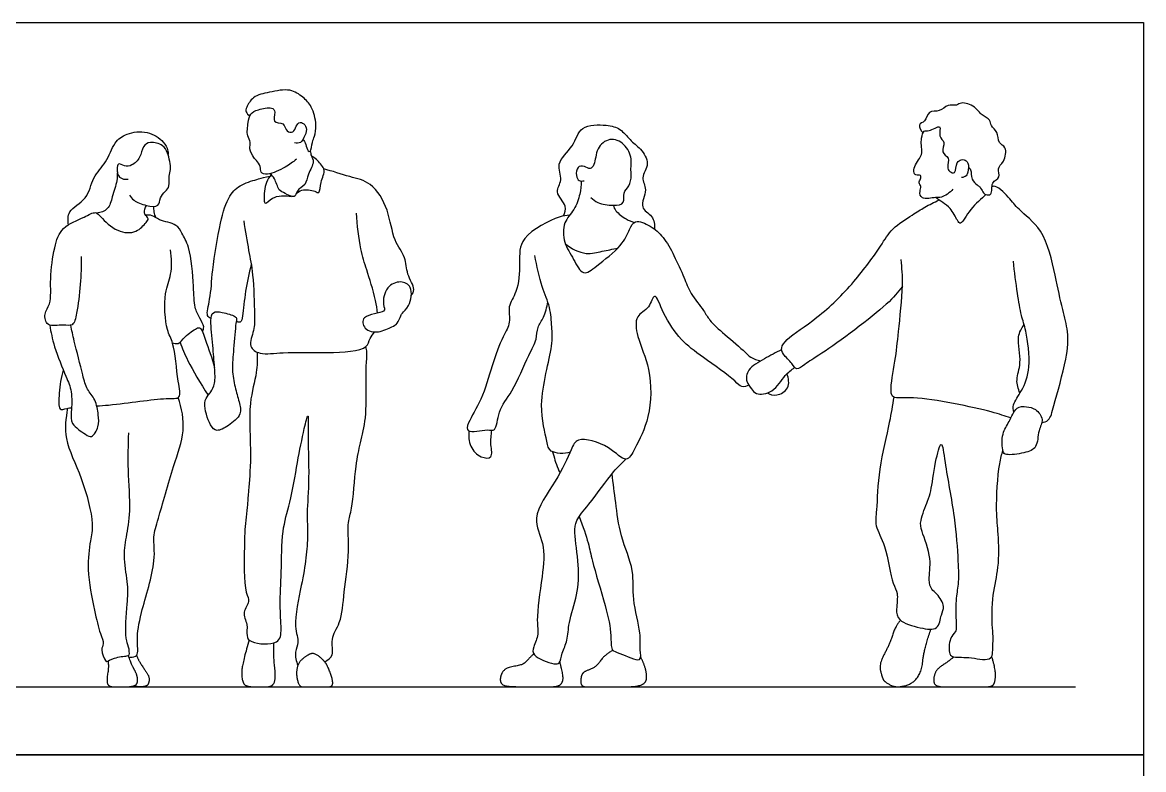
# Model space of a CAD drawing. Header units: millimetres. Extents: x 42.4 to 67, y 0.8 to 10.7.
# Drawn here: x 45.592 to 48.933, y 2.94 to 5.168 of the extents above; entities that cross this region are included whole.
import ezdxf

# ---------------------------------------------------------------- set-up
doc = ezdxf.new("R2010")
doc.units = ezdxf.units.MM
for name, color, linetype, true_color in [('AG-DIAGRAM', 7, 'Continuous', 0xfecc66), ('AG-PEOPLE', 7, 'Continuous', 0x66ccff), ('X-VPRT', 6, 'Continuous', 0xff00ff)]:
    doc.layers.add(name, color=color, linetype=linetype, true_color=true_color)

msp = doc.modelspace()

# ---------------------------------------------------------------- linework, layer by layer
at = {"layer": 'AG-DIAGRAM'}
msp.add_lwpolyline([(42.5907, 3.1868), (48.7302, 3.1868)], dxfattribs=at)
at = {"layer": 'AG-PEOPLE'}
for points, knots in [([(46.4286, 4.8201), (46.4315, 4.8149), (46.4374, 4.8055), (46.4411, 4.7846), (46.4522, 4.7807), (46.4552, 4.8129), (46.4633, 4.8282), (46.4698, 4.8639), (46.4565, 4.9179), (46.4285, 4.9454), (46.39, 4.9732), (46.3286, 4.9595), (46.279, 4.9501), (46.26, 4.9161), (46.2561, 4.9011), (46.2651, 4.8921), (46.2699, 4.8897)], [0, 0, 0, 0, 0.24188, 0.498911, 0.636462, 0.936084, 1.18832, 1.523913, 1.946444, 2.30366, 2.681313, 3.128872, 3.534565, 3.873694, 4.086882, 4.316399, 4.316399, 4.316399, 4.316399]), ([(46.4091, 4.76), (46.3985, 4.7512), (46.3772, 4.7365), (46.3255, 4.7108), (46.3002, 4.7192), (46.3032, 4.7392), (46.2898, 4.7567), (46.2815, 4.7641), (46.266, 4.7906), (46.2748, 4.8117), (46.259, 4.8296), (46.2648, 4.8692), (46.2694, 4.8967), (46.2944, 4.9087), (46.3352, 4.9177), (46.3484, 4.9013), (46.3344, 4.8659), (46.3737, 4.8719), (46.3767, 4.8406), (46.4007, 4.8388), (46.4067, 4.8587), (46.4188, 4.8737), (46.4362, 4.8632), (46.441, 4.8431), (46.4283, 4.8199), (46.4227, 4.8078), (46.4086, 4.8071), (46.4029, 4.8089)], [0, 0, 0, 0, 0.368195, 0.798079, 1.053838, 1.290486, 1.549477, 1.748921, 2.053161, 2.311188, 2.571271, 2.929359, 3.222765, 3.516242, 3.875781, 4.105139, 4.402616, 4.691334, 4.977263, 5.209884, 5.461142, 5.691542, 5.918653, 6.170171, 6.461141, 6.662736, 6.904797, 6.904797, 6.904797, 6.904797]), ([(48.4113, 4.7358), (48.4138, 4.7337), (48.4208, 4.7296), (48.4185, 4.6991), (48.4371, 4.6831), (48.4461, 4.6785), (48.4541, 4.6619), (48.4617, 4.6537), (48.4854, 4.6515), (48.4759, 4.6935), (48.5102, 4.7039), (48.494, 4.7343), (48.5198, 4.7508), (48.5274, 4.7981), (48.4983, 4.8065), (48.5011, 4.8426), (48.4768, 4.8582), (48.4783, 4.8796), (48.4488, 4.8903), (48.4336, 4.9185), (48.39, 4.9328), (48.3772, 4.9181), (48.3483, 4.9253), (48.3272, 4.8994), (48.2906, 4.9069), (48.2852, 4.8711), (48.2576, 4.8652), (48.2701, 4.8448), (48.2761, 4.8389)], [0, 0, 0, 0, 0.181581, 0.488978, 0.765681, 0.951213, 1.192175, 1.391027, 1.616023, 1.94713, 2.24512, 2.528269, 2.831728, 3.198944, 3.477506, 3.799991, 4.094725, 4.336057, 4.636373, 4.97048, 5.3375, 5.572211, 5.863437, 6.182222, 6.497789, 6.809716, 7.069102, 7.361018, 7.361018, 7.361018, 7.361018]), ([(47.2044, 4.5908), (47.2081, 4.6), (47.2186, 4.6217), (47.1736, 4.662), (47.2061, 4.6979), (47.178, 4.7497), (47.2377, 4.7963), (47.2515, 4.8643), (47.3331, 4.8631), (47.3746, 4.8534), (47.4023, 4.8163), (47.4345, 4.7926), (47.4655, 4.7467), (47.4311, 4.7047), (47.4585, 4.6697), (47.4267, 4.6134), (47.4741, 4.5933), (47.476, 4.5644), (47.4761, 4.5515)], [0, 0, 0, 0, 0.312256, 0.709651, 1.059173, 1.451704, 1.919968, 2.3683, 2.846693, 3.222086, 3.595464, 3.967152, 4.363151, 4.741999, 5.092096, 5.501453, 5.85878, 6.215807, 6.215807, 6.215807, 6.215807]), ([(48.3651, 4.6712), (48.3567, 4.6601), (48.3305, 4.6438), (48.3151, 4.6476), (48.2696, 4.6372), (48.2652, 4.6642), (48.2726, 4.6785), (48.2612, 4.6896), (48.2695, 4.7005), (48.2712, 4.7145), (48.2528, 4.7101), (48.2467, 4.724), (48.2529, 4.744), (48.2654, 4.7625), (48.2748, 4.7784), (48.2707, 4.8027), (48.2707, 4.8215), (48.2779, 4.8494), (48.2939, 4.8402), (48.335, 4.87), (48.3194, 4.8255), (48.3454, 4.8124), (48.3265, 4.7791), (48.3577, 4.7662), (48.3467, 4.7371), (48.354, 4.7225), (48.3754, 4.7144), (48.3732, 4.7526), (48.3898, 4.7587), (48.3985, 4.76), (48.4143, 4.7494), (48.4095, 4.7218), (48.4065, 4.7099), (48.3959, 4.7057), (48.3911, 4.7054)], [0, 0, 0, 0, 0.374689, 0.619233, 0.983026, 1.240912, 1.466229, 1.6682, 1.873997, 2.054449, 2.269, 2.469081, 2.731797, 3.008775, 3.253644, 3.531634, 3.799278, 4.074322, 4.294736, 4.627305, 4.92778, 5.207643, 5.51336, 5.799582, 6.095324, 6.324275, 6.539523, 6.856395, 7.081333, 7.248411, 7.477918, 7.775186, 7.976232, 8.198086, 8.198086, 8.198086, 8.198086]), ([(45.7291, 4.5645), (45.7277, 4.5773), (45.7244, 4.609), (45.7892, 4.6389), (45.799, 4.708), (45.8441, 4.7484), (45.8634, 4.8109), (45.9028, 4.8387), (45.9643, 4.8473), (46.0138, 4.8152), (46.0258, 4.789), (46.0262, 4.7789), (46.0259, 4.7743)], [0, 0, 0, 0, 0.35525, 0.805915, 1.267197, 1.708106, 2.159951, 2.545181, 2.986111, 3.415558, 3.710948, 3.923977, 3.923977, 3.923977, 3.923977]), ([(47.2861, 4.6464), (47.2923, 4.6402), (47.3063, 4.6274), (47.3524, 4.6209), (47.3895, 4.6258), (47.3798, 4.6617), (47.402, 4.6786), (47.4083, 4.7116), (47.4038, 4.7324), (47.4101, 4.7625), (47.3882, 4.8082), (47.3425, 4.8271), (47.3007, 4.7942), (47.2997, 4.7456), (47.2843, 4.7277), (47.2676, 4.7407), (47.2435, 4.7395), (47.2414, 4.7113), (47.2491, 4.6939), (47.261, 4.6947), (47.2657, 4.696)], [0, 0, 0, 0, 0.294098, 0.689773, 1.022957, 1.321183, 1.612523, 1.934283, 2.196808, 2.504829, 2.899821, 3.294996, 3.681239, 4.076049, 4.312545, 4.555688, 4.806684, 5.088683, 5.324787, 5.542653, 5.542653, 5.542653, 5.542653]), ([(45.911, 4.6532), (45.9147, 4.6474), (45.9233, 4.635), (45.9603, 4.6213), (46.001, 4.6156), (46.0005, 4.6464), (46.0178, 4.6642), (46.0322, 4.6791), (46.0273, 4.7113), (46.0371, 4.7286), (46.026, 4.7803), (46.0128, 4.8025), (45.9724, 4.8154), (45.9497, 4.798), (45.9445, 4.7651), (45.9198, 4.74), (45.897, 4.7378), (45.8754, 4.7514), (45.8736, 4.7291), (45.8768, 4.7023), (45.8986, 4.6995), (45.9075, 4.7005)], [0, 0, 0, 0, 0.260003, 0.625052, 0.956293, 1.232215, 1.515017, 1.76911, 2.078059, 2.336679, 2.74012, 3.035645, 3.38552, 3.66797, 3.994254, 4.322891, 4.593041, 4.839124, 5.066159, 5.35159, 5.648019, 5.648019, 5.648019, 5.648019]), ([(46.4499, 4.7848), (46.4508, 4.7798), (46.452, 4.7693), (46.4641, 4.7518), (46.4417, 4.7155), (46.4385, 4.6823), (46.408, 4.6692), (46.4057, 4.6404), (46.374, 4.6598), (46.3548, 4.6654), (46.345, 4.7034), (46.3351, 4.7121), (46.3305, 4.7169)], [0, 0, 0, 0, 0.223737, 0.468473, 0.82932, 1.155955, 1.466838, 1.717074, 2.020463, 2.283068, 2.623013, 2.879187, 2.879187, 2.879187, 2.879187]), ([(46.4069, 4.6556), (46.412, 4.6608), (46.4232, 4.6719), (46.4626, 4.6673), (46.479, 4.6543), (46.4804, 4.6931), (46.489, 4.7105), (46.4947, 4.7327), (46.468, 4.7601), (46.4586, 4.7664), (46.4534, 4.7695)], [0, 0, 0, 0, 0.267045, 0.621683, 0.826263, 1.140428, 1.409298, 1.664424, 2.00481, 2.247691, 2.247691, 2.247691, 2.247691]), ([(45.8749, 4.7221), (45.8748, 4.7133), (45.8749, 4.6955), (45.8591, 4.6485), (45.8505, 4.6091), (45.8251, 4.6008), (45.814, 4.5994)], [0, 0, 0, 0, 0.292964, 0.696034, 1.051683, 1.384201, 1.384201, 1.384201, 1.384201]), ([(46.3337, 4.7136), (46.3278, 4.7066), (46.3161, 4.6927), (46.3101, 4.6425), (46.3155, 4.6227), (46.3369, 4.6514), (46.3755, 4.653), (46.3943, 4.6491)], [0, 0, 0, 0, 0.300672, 0.70921, 0.904506, 1.192161, 1.627046, 1.627046, 1.627046, 1.627046]), ([(46.751, 4.3537), (46.7545, 4.3592), (46.7651, 4.3725), (46.7352, 4.4184), (46.7365, 4.4688), (46.6952, 4.5185), (46.6859, 4.609), (46.6352, 4.6934), (46.5668, 4.7065), (46.5161, 4.7248), (46.4899, 4.7313)], [0, 0, 0, 0, 0.252625, 0.653752, 1.057996, 1.500815, 2.049274, 2.59703, 3.061624, 3.576911, 3.576911, 3.576911, 3.576911]), ([(46.1541, 4.2844), (46.1503, 4.287), (46.1375, 4.2926), (46.1543, 4.3489), (46.1566, 4.4305), (46.18, 4.5681), (46.204, 4.6513), (46.2437, 4.6869), (46.296, 4.701), (46.3131, 4.7071), (46.3305, 4.7098)], [0, 0, 0, 0, 0.212251, 0.613367, 1.150563, 1.832577, 2.360514, 2.765077, 3.17827, 3.477015, 3.477015, 3.477015, 3.477015]), ([(47.2576, 4.695), (47.2575, 4.682), (47.2547, 4.656), (47.2386, 4.6077), (47.2016, 4.5733), (47.2039, 4.509), (47.2343, 4.4655), (47.2618, 4.4071), (47.3065, 4.4454), (47.378, 4.4984), (47.4004, 4.5483), (47.4164, 4.5824), (47.4669, 4.5613), (47.5039, 4.5284), (47.5346, 4.473), (47.5643, 4.408), (47.5811, 4.3597), (47.6234, 4.3094), (47.6392, 4.2782), (47.6845, 4.2376), (47.7457, 4.1865), (47.7602, 4.1688), (47.7824, 4.1606), (47.7931, 4.1591)], [0, 0, 0, 0, 0.357211, 0.759267, 1.1582, 1.591625, 2.026163, 2.428661, 2.808566, 3.36097, 3.786819, 4.093364, 4.477321, 4.887272, 5.342617, 5.825374, 6.241978, 6.695792, 7.032293, 7.482381, 7.992634, 8.267886, 8.593713, 8.593713, 8.593713, 8.593713]), ([(48.63, 3.9744), (48.6369, 3.9758), (48.6548, 3.9803), (48.6663, 4.0303), (48.706, 4.1639), (48.7103, 4.2445), (48.6914, 4.3144), (48.6691, 4.4142), (48.6405, 4.5507), (48.5595, 4.6084), (48.5351, 4.644), (48.4947, 4.6833), (48.483, 4.6789), (48.4815, 4.6779)], [0, 0, 0, 0, 0.265323, 0.661075, 1.353843, 1.880079, 2.358398, 2.951499, 3.635246, 4.189075, 4.59241, 5.021674, 5.092894, 5.092894, 5.092894, 5.092894]), ([(48.4633, 4.6549), (48.4512, 4.6412), (48.4156, 4.6162), (48.3897, 4.5606), (48.3769, 4.5794), (48.3593, 4.6155), (48.335, 4.6302), (48.3207, 4.6409), (48.3134, 4.6456)], [5.374459, 5.374459, 5.374459, 5.374459, 5.814202, 6.229025, 6.434314, 6.805909, 7.11694, 7.413041, 7.413041, 7.413041, 7.413041]), ([(45.7673, 4.4699), (45.7676, 4.442), (45.766, 4.3878), (45.7556, 4.3057), (45.7446, 4.2594), (45.7126, 4.2692), (45.6638, 4.257), (45.6545, 4.302), (45.6796, 4.3286), (45.6729, 4.4065), (45.6858, 4.4949), (45.7066, 4.5601), (45.7739, 4.5844), (45.8106, 4.607), (45.8263, 4.5857), (45.8731, 4.5407), (45.9318, 4.5378), (45.9592, 4.5699), (45.9698, 4.5821), (45.9599, 4.591), (45.9536, 4.599), (45.9573, 4.6162), (45.9622, 4.6224)], [0, 0, 0, 0, 0.523982, 1.054319, 1.403842, 1.703209, 2.080747, 2.406364, 2.737427, 3.232279, 3.784718, 4.241107, 4.718201, 5.065251, 5.325112, 5.783625, 6.205489, 6.565454, 6.770524, 6.955732, 7.136018, 7.415192, 7.415192, 7.415192, 7.415192]), ([(45.9903, 4.5852), (45.9877, 4.5907), (45.9841, 4.6026), (45.9839, 4.6138), (45.9844, 4.6193)], [0, 0, 0, 0, 0.2456423, 0.4784377, 0.4784377, 0.4784377, 0.4784377]), ([(47.3528, 4.6229), (47.3548, 4.617), (47.3588, 4.6047), (47.3912, 4.5802), (47.4075, 4.5743), (47.4162, 4.5718)], [0, 0, 0, 0, 0.2467588, 0.6023812, 0.9008148, 0.9008148, 0.9008148, 0.9008148]), ([(48.2147, 4.3802), (48.1993, 4.362), (48.1749, 4.3264), (47.9758, 4.1782), (47.9276, 4.1536), (47.899, 4.127), (47.8856, 4.1533), (47.8585, 4.1764), (47.8516, 4.1993), (47.872, 4.2281), (47.9685, 4.2889), (48.0701, 4.3894), (48.1498, 4.4982), (48.1811, 4.5542), (48.2442, 4.5935), (48.2803, 4.6172), (48.3094, 4.632), (48.3237, 4.6386)], [0, 0, 0, 0, 0.491207, 1.392438, 1.84633, 2.146654, 2.42084, 2.773745, 3.034045, 3.348798, 3.960058, 4.677858, 5.345213, 5.810007, 6.296277, 6.683897, 7.083162, 7.083162, 7.083162, 7.083162]), ([(46.1285, 4.246), (46.1306, 4.2503), (46.1356, 4.2607), (46.1194, 4.287), (46.1035, 4.3203), (46.1027, 4.3816), (46.0932, 4.4969), (46.0672, 4.5373), (46.0538, 4.5684), (45.9991, 4.5758), (45.9805, 4.5941), (45.9651, 4.5939), (45.9584, 4.5932)], [0, 0, 0, 0, 0.217305, 0.522399, 0.864781, 1.318312, 1.935208, 2.327811, 2.640952, 3.050471, 3.339235, 3.596768, 3.596768, 3.596768, 3.596768]), ([(46.6507, 4.3009), (46.6496, 4.3131), (46.6417, 4.3594), (46.6172, 4.4301), (46.5992, 4.492), (46.5892, 4.5637), (46.5879, 4.5994)], [5.481986, 5.481986, 5.481986, 5.481986, 5.698377, 6.255905, 6.719856, 7.312651, 7.312651, 7.312651, 7.312651]), ([(47.2227, 4.593), (47.2121, 4.5919), (47.1919, 4.592), (47.0689, 4.531), (47.0762, 4.452), (47.0695, 4.3642), (47.0359, 4.3226), (47.0493, 4.2716), (47.0216, 4.23), (46.9897, 4.1427), (46.9648, 4.0454), (46.9207, 3.98), (46.9126, 3.9394), (46.9774, 3.9578), (47.0049, 3.9451), (47.0087, 4.0152), (47.055, 4.0655), (47.0982, 4.1743), (47.1262, 4.2204), (47.1249, 4.26), (47.148, 4.2878), (47.1553, 4.3192), (47.1575, 4.335)], [0, 0, 0, 0, 0.322642, 0.952425, 1.446248, 1.976723, 2.381163, 2.767501, 3.160413, 3.711258, 4.298865, 4.811118, 5.088471, 5.51466, 5.783877, 6.202839, 6.695596, 7.312469, 7.733552, 8.073153, 8.409293, 8.805728, 8.805728, 8.805728, 8.805728]), ([(46.2515, 4.576), (46.2565, 4.5467), (46.2658, 4.4859), (46.2809, 4.418), (46.2837, 4.2974), (46.2847, 4.2529), (46.2628, 4.2), (46.3029, 4.1751), (46.3743, 4.1869), (46.4941, 4.1808), (46.6238, 4.1888), (46.6245, 4.2248), (46.6368, 4.238), (46.6414, 4.2451)], [0, 0, 0, 0, 0.540155, 1.035087, 1.654035, 2.052148, 2.446851, 2.78367, 3.259083, 3.918363, 4.533872, 4.834346, 5.066501, 5.066501, 5.066501, 5.066501]), ([(45.8134, 4.0244), (45.8248, 4.0251), (45.8961, 4.0302), (46.0113, 4.0505), (46.0681, 4.0431), (46.0533, 4.1015), (46.045, 4.2149), (46.019, 4.2474), (46.0115, 4.3634), (46.0388, 4.4141), (46.0366, 4.4659), (46.033, 4.4897)], [1.622805, 1.622805, 1.622805, 1.622805, 1.773365, 2.52531, 2.881661, 3.2729, 3.883789, 4.266353, 4.858591, 5.303214, 5.790345, 5.790345, 5.790345, 5.790345]), ([(47.2102, 4.5081), (47.2272, 4.4932), (47.2712, 4.4717), (47.3194, 4.4869), (47.3508, 4.4914), (47.3661, 4.4949)], [0, 0, 0, 0, 0.472129, 0.871617, 1.264636, 1.264636, 1.264636, 1.264636]), ([(46.274, 4.4459), (46.2671, 4.4197), (46.2554, 4.3699), (46.2499, 4.2968), (46.2437, 4.2709), (46.2329, 4.275), (46.2295, 4.2767)], [0, 0, 0, 0, 0.515857, 1.009399, 1.264164, 1.457685, 1.457685, 1.457685, 1.457685]), ([(47.2248, 3.8869), (47.207, 3.8805), (47.1604, 3.8829), (47.1562, 3.9235), (47.1237, 4.0296), (47.1751, 4.2008), (47.1694, 4.2578), (47.166, 4.3205), (47.1382, 4.3798), (47.1248, 4.4413), (47.1192, 4.4725)], [0, 0, 0, 0, 0.431168, 0.754177, 1.355777, 2.117997, 2.553261, 2.988794, 3.453589, 4.011817, 4.011817, 4.011817, 4.011817]), ([(48.5376, 3.9884), (48.5182, 3.9949), (48.4835, 4.0081), (48.2528, 4.0577), (48.1871, 4.0433), (48.1764, 4.0716), (48.1952, 4.164), (48.2022, 4.243), (48.2186, 4.3851), (48.2133, 4.4351), (48.2106, 4.4606)], [0, 0, 0, 0, 0.455843, 1.345857, 1.791932, 2.051313, 2.600587, 3.14938, 3.831436, 4.341122, 4.341122, 4.341122, 4.341122]), ([(48.5464, 4.0056), (48.5451, 4.0128), (48.5415, 4.0297), (48.5741, 4.0719), (48.5986, 4.1392), (48.5851, 4.248), (48.5678, 4.2934), (48.5571, 4.3626), (48.5485, 4.4243), (48.5454, 4.4564)], [0, 0, 0, 0, 0.272547, 0.67714, 1.177771, 1.776465, 2.184005, 2.659453, 3.230226, 3.230226, 3.230226, 3.230226]), ([(46.6931, 4.2604), (46.6828, 4.2554), (46.6536, 4.2405), (46.6097, 4.2492), (46.5983, 4.2986), (46.6804, 4.2999), (46.6631, 4.3292), (46.6749, 4.3816), (46.7185, 4.3996), (46.7567, 4.382), (46.7487, 4.3212), (46.7237, 4.302), (46.7197, 4.2939), (46.7103, 4.2682), (46.7, 4.2637), (46.6931, 4.2604)], [0, 0, 0, 0, 0.375596, 0.739103, 1.058434, 1.502301, 1.762686, 2.167549, 2.538333, 2.866985, 3.288486, 3.597023, 3.769401, 4.054348, 4.305126, 4.305126, 4.305126, 4.305126]), ([(47.7569, 4.086), (47.7508, 4.0828), (47.7335, 4.078), (47.7152, 4.1031), (47.6176, 4.1712), (47.5535, 4.2185), (47.5038, 4.2922), (47.4753, 4.3729), (47.4617, 4.312), (47.4154, 4.2954), (47.4235, 4.2249), (47.4676, 4.1341), (47.4662, 3.9917), (47.4208, 3.9037), (47.3914, 3.8486), (47.3427, 3.9087), (47.2437, 3.9354), (47.227, 3.8897), (47.1835, 3.798), (47.1038, 3.6929), (47.1517, 3.6128), (47.142, 3.5172), (47.1214, 3.386), (47.1327, 3.3455), (47.1148, 3.3065), (47.1096, 3.277), (47.1748, 3.2535), (47.1947, 3.2546), (47.1997, 3.2897), (47.2185, 3.3263), (47.2182, 3.3803), (47.2489, 3.463), (47.2517, 3.5471), (47.2359, 3.6441), (47.2405, 3.6849), (47.2823, 3.7309), (47.3525, 3.8301), (47.3781, 3.8534), (47.3907, 3.8657)], [0, 0, 0, 0, 0.261449, 0.559977, 1.180157, 1.707542, 2.267025, 2.69481, 3.037383, 3.417576, 3.854157, 4.438072, 5.11578, 5.696551, 6.065502, 6.518372, 7.066013, 7.410578, 7.997562, 8.634054, 9.141056, 9.711103, 10.366516, 10.733136, 11.093688, 11.373645, 11.828672, 12.059804, 12.374636, 12.743639, 13.159286, 13.690676, 14.22999, 14.791314, 15.14052, 15.587235, 16.21808, 16.634933, 16.634933, 16.634933, 16.634933]), ([(46.2303, 4.2845), (46.2299, 4.2869), (46.2253, 4.2935), (46.1879, 4.3045), (46.1578, 4.3071), (46.1511, 4.2759), (46.1602, 4.2028), (46.1642, 4.1416), (46.1685, 4.093), (46.1538, 4.0662), (46.1449, 4.056), (46.1287, 4.0322), (46.1489, 3.9668), (46.1716, 3.9452), (46.2069, 3.9658), (46.2481, 3.9975), (46.2378, 4.0377), (46.225, 4.0811), (46.2153, 4.134), (46.222, 4.1915), (46.2267, 4.2687), (46.2308, 4.2813), (46.2303, 4.2845)], [0, 0, 0, 0, 0.166979, 0.526303, 0.819437, 1.103614, 1.599079, 2.061606, 2.456421, 2.758745, 2.964865, 3.254333, 3.721411, 4.011089, 4.357619, 4.756699, 5.100946, 5.489915, 5.902134, 6.35513, 6.855491, 7.069026, 7.069026, 7.069026, 7.069026]), ([(45.6733, 4.2657), (45.6769, 4.2439), (45.6848, 4.202), (45.7212, 4.1121), (45.741, 4.0696), (45.7384, 4.0068), (45.7338, 3.9695), (45.7788, 3.9408), (45.7995, 3.9265), (45.8218, 3.964), (45.8186, 3.9975), (45.8113, 4.0437), (45.7825, 4.0742), (45.7719, 4.1173), (45.7458, 4.2187), (45.7395, 4.2491), (45.736, 4.265)], [0, 0, 0, 0, 0.467004, 1.022667, 1.423661, 1.867073, 2.2054, 2.608536, 2.862621, 3.198818, 3.540576, 3.925505, 4.282513, 4.668058, 5.249273, 5.650369, 5.650369, 5.650369, 5.650369]), ([(46.039, 4.2127), (46.0444, 4.2108), (46.0587, 4.2068), (46.0756, 4.2327), (46.1094, 4.2556), (46.1248, 4.2607), (46.1384, 4.2151), (46.1573, 4.167), (46.1646, 4.1393)], [0, 0, 0, 0, 0.236373, 0.545271, 0.915355, 1.10229, 1.461712, 1.99189, 1.99189, 1.99189, 1.99189]), ([(48.5648, 4.0623), (48.5598, 4.0751), (48.5506, 4.104), (48.5727, 4.1524), (48.5527, 4.2315), (48.5701, 4.2556), (48.5773, 4.2669)], [0, 0, 0, 0, 0.371999, 0.790075, 1.298697, 1.666956, 1.666956, 1.666956, 1.666956]), ([(46.0619, 4.2146), (46.0687, 4.1957), (46.0833, 4.1583), (46.1224, 4.0915), (46.1457, 4.0565)], [0, 0, 0, 0, 0.444171, 1.059324, 1.059324, 1.059324, 1.059324]), ([(46.2915, 4.1847), (46.2918, 4.1644), (46.2928, 4.1209), (46.2627, 4.0305), (46.2757, 3.8775), (46.2656, 3.7735), (46.263, 3.7317), (46.254, 3.6516), (46.254, 3.6076), (46.2507, 3.4678), (46.2737, 3.4425), (46.2442, 3.4087), (46.2653, 3.3738), (46.2581, 3.3387), (46.272, 3.3156), (46.3602, 3.3087), (46.3644, 3.3626), (46.358, 3.4338), (46.3652, 3.5292), (46.3633, 3.6515), (46.391, 3.7355), (46.4114, 3.856), (46.4289, 3.9462), (46.446, 4.0132), (46.4412, 3.9386), (46.4482, 3.8108), (46.4387, 3.7058), (46.4436, 3.6415), (46.4378, 3.5685), (46.4243, 3.4904), (46.3971, 3.3697), (46.4192, 3.3199), (46.4012, 3.2908), (46.4077, 3.263), (46.413, 3.2508)], [0, 0, 0, 0, 0.447656, 1.001044, 1.72143, 2.2979, 2.674312, 3.166449, 3.585684, 4.248197, 4.556357, 4.892844, 5.242197, 5.572495, 5.846594, 6.336462, 6.703048, 7.188335, 7.756482, 8.384323, 8.926909, 9.55661, 10.138354, 10.495988, 10.870257, 11.552187, 12.142234, 12.596869, 13.074255, 13.599569, 14.232861, 14.6344, 14.946145, 15.308163, 15.308163, 15.308163, 15.308163]), ([(46.4931, 3.2612), (46.5018, 3.2662), (46.5232, 3.2796), (46.5078, 3.3322), (46.5441, 3.3785), (46.5493, 3.4724), (46.5685, 3.5868), (46.5591, 3.6783), (46.5772, 3.7176), (46.5839, 3.8473), (46.5992, 3.9134), (46.6178, 3.9884), (46.6167, 4.0852), (46.6153, 4.137), (46.6202, 4.1828), (46.6172, 4.1953), (46.6159, 4.2013)], [0, 0, 0, 0, 0.313772, 0.703121, 1.125815, 1.675709, 2.308591, 2.838961, 3.217724, 3.858861, 4.344649, 4.843689, 5.405684, 5.828896, 6.204912, 6.449855, 6.449855, 6.449855, 6.449855]), ([(47.8549, 4.1918), (47.837, 4.1842), (47.805, 4.1655), (47.7517, 4.1366), (47.7469, 4.0968), (47.7652, 4.076), (47.778, 4.0562), (47.8322, 4.0626), (47.863, 4.1175), (47.8838, 4.1316), (47.8934, 4.1393)], [0, 0, 0, 0, 0.443226, 0.883468, 1.219722, 1.515741, 1.780117, 2.172337, 2.624998, 2.978782, 2.978782, 2.978782, 2.978782]), ([(45.7137, 4.1315), (45.7067, 4.1091), (45.7016, 4.0681), (45.6977, 4.0073), (45.7177, 4.0161), (45.7339, 4.0186), (45.7386, 4.0192)], [0, 0, 0, 0, 0.48018, 0.870551, 1.136922, 1.232118, 1.232118, 1.232118, 1.232118]), ([(47.8111, 4.063), (47.8199, 4.0586), (47.8401, 4.0521), (47.8809, 4.0748), (47.8757, 4.1072), (47.8705, 4.1201)], [0, 0, 0, 0, 0.311032, 0.667033, 1.036887, 1.036887, 1.036887, 1.036887]), ([(45.909, 3.2755), (45.9155, 3.274), (45.9313, 3.275), (45.9377, 3.2942), (45.9318, 3.3321), (45.9442, 3.4103), (45.9933, 3.5592), (45.9792, 3.6341), (45.999, 3.6906), (46.0402, 3.8471), (46.08, 3.9462), (46.0671, 4.018), (46.0566, 4.0497)], [0, 0, 0, 0, 0.255456, 0.487363, 0.827038, 1.342925, 2.063814, 2.547776, 2.982299, 3.70764, 4.310736, 4.883931, 4.883931, 4.883931, 4.883931]), ([(48.1886, 4.0505), (48.1845, 4.0254), (48.1774, 3.9739), (48.1416, 3.8381), (48.1393, 3.7171), (48.1306, 3.665), (48.1682, 3.6081), (48.1821, 3.494), (48.2035, 3.468), (48.1952, 3.4183), (48.2005, 3.3806), (48.2664, 3.3622), (48.3238, 3.352), (48.3285, 3.4028), (48.3437, 3.4256), (48.319, 3.4646), (48.2997, 3.4762), (48.2909, 3.5088), (48.3045, 3.5691), (48.2714, 3.6499), (48.2658, 3.6815), (48.291, 3.7426), (48.3007, 3.7709), (48.3105, 3.8498), (48.3323, 3.9352), (48.342, 3.8403), (48.3722, 3.6948), (48.3802, 3.5663), (48.3832, 3.4922), (48.3713, 3.4469), (48.3757, 3.3695), (48.3742, 3.3495), (48.3535, 3.3328), (48.352, 3.2826), (48.3691, 3.2735), (48.4194, 3.2769), (48.4874, 3.2584), (48.4824, 3.3123), (48.4869, 3.332), (48.4809, 3.365), (48.4817, 3.4651), (48.5038, 3.5399), (48.5012, 3.645), (48.4923, 3.71), (48.4997, 3.8405), (48.5108, 3.8798), (48.514, 3.8916)], [0, 0, 0, 0, 0.507429, 1.200589, 1.84155, 2.240616, 2.716188, 3.332522, 3.661995, 4.05453, 4.385618, 4.852919, 5.256345, 5.620935, 5.918056, 6.286119, 6.558595, 6.868317, 7.330493, 7.863072, 8.198462, 8.651573, 8.980122, 9.519697, 9.952214, 10.381526, 11.127826, 11.794462, 12.276901, 12.684122, 13.187854, 13.437135, 13.723532, 14.113923, 14.33764, 14.758419, 15.19516, 15.555375, 15.820316, 16.144908, 16.718584, 17.251451, 17.826553, 18.320263, 19.003306, 19.298722, 19.298722, 19.298722, 19.298722]), ([(45.7268, 4.0174), (45.7211, 3.9878), (45.7134, 3.9224), (45.7714, 3.8133), (45.8066, 3.6742), (45.7937, 3.6223), (45.7824, 3.5342), (45.8062, 3.4173), (45.8214, 3.3493), (45.8375, 3.3149), (45.8231, 3.2983), (45.8392, 3.2649), (45.8431, 3.2604), (45.8661, 3.2752), (45.9024, 3.2786), (45.9123, 3.2805), (45.9093, 3.3091), (45.8965, 3.3306), (45.9042, 3.4375), (45.9087, 3.4891), (45.8919, 3.5698), (45.9018, 3.6337), (45.9166, 3.7128), (45.9051, 3.8345), (45.9079, 3.9074), (45.9091, 3.9446)], [0, 0, 0, 0, 0.544859, 1.188999, 1.864294, 2.276148, 2.806258, 3.440599, 3.924186, 4.248908, 4.497784, 4.830985, 4.946794, 5.232632, 5.586167, 5.73973, 6.015803, 6.315337, 6.892465, 7.329945, 7.834072, 8.294246, 8.803807, 9.43525, 10.040956, 10.040956, 10.040956, 10.040956]), ([(48.611, 4.0133), (48.6026, 4.0191), (48.5853, 4.0229), (48.5511, 4.0238), (48.534, 3.9754), (48.5092, 3.9438), (48.5117, 3.8887), (48.523, 3.876), (48.5806, 3.8835), (48.6186, 3.8982), (48.6177, 3.9512), (48.6386, 3.9835), (48.6204, 4.0067), (48.611, 4.0133)], [0, 0, 0, 0, 0.306805, 0.617031, 1.009302, 1.38565, 1.821177, 2.036, 2.422006, 2.779593, 3.179462, 3.525846, 3.869848, 3.869848, 3.869848, 3.869848]), ([(46.9235, 3.9493), (46.921, 3.9344), (46.9233, 3.9025), (46.9547, 3.8693), (46.9965, 3.8664), (46.9853, 3.911), (46.9898, 3.9373), (46.9907, 3.952)], [0, 0, 0, 0, 0.384835, 0.7652, 1.070165, 1.408428, 1.788208, 1.788208, 1.788208, 1.788208]), ([(47.1719, 3.8878), (47.1768, 3.8705), (47.1816, 3.8524), (47.1919, 3.8286), (47.1938, 3.8243)], [0, 0, 0, 0, 0.4198966, 0.5077234, 0.5077234, 0.5077234, 0.5077234]), ([(47.2515, 3.6947), (47.2627, 3.6652), (47.281, 3.6092), (47.2884, 3.5632), (47.3307, 3.4288), (47.3484, 3.3459), (47.3443, 3.2937), (47.3718, 3.289), (47.4421, 3.2531), (47.4304, 3.3025), (47.4372, 3.3482), (47.4067, 3.4497), (47.4183, 3.5334), (47.3716, 3.6364), (47.361, 3.7359), (47.3525, 3.7934), (47.3494, 3.822)], [1.225549, 1.225549, 1.225549, 1.225549, 1.670225, 2.096656, 2.76849, 3.317592, 3.685064, 3.977933, 4.424081, 4.731472, 5.136746, 5.714456, 6.244117, 6.842231, 7.417459, 7.949023, 7.949023, 7.949023, 7.949023])]:
    msp.add_open_spline(points, degree=3, knots=knots, dxfattribs=at)
for points in [[(48.2088, 3.3854), (48.1924, 3.3654), (48.1773, 3.3151), (48.1445, 3.2547), (48.1535, 3.2171), (48.1604, 3.2019), (48.1956, 3.1831), (48.2477, 3.1967), (48.2732, 3.2357), (48.2787, 3.2978), (48.2994, 3.3583)], [(46.2679, 3.3263), (46.2453, 3.2513), (46.2459, 3.2068), (46.257, 3.1868), (46.3049, 3.1868), (46.3366, 3.1868), (46.3479, 3.2108), (46.3406, 3.2726), (46.3409, 3.3176)], [(45.8471, 3.2636), (45.8497, 3.2467), (45.8427, 3.207), (45.8482, 3.1868), (45.8834, 3.1868), (45.9152, 3.1868), (45.9342, 3.1929), (45.9362, 3.2139), (45.926, 3.2387), (45.9195, 3.2485), (45.9073, 3.2798)], [(45.932, 3.281), (45.939, 3.2633), (45.9583, 3.2352), (45.9712, 3.2153), (45.9674, 3.1919), (45.9546, 3.1868), (45.9394, 3.1868), (45.9182, 3.1883)], [(46.4631, 3.1868), (46.4367, 3.1868), (46.4167, 3.1868), (46.4073, 3.2236), (46.4132, 3.2579), (46.4374, 3.2793), (46.4605, 3.2894), (46.4888, 3.2674), (46.5017, 3.2495), (46.5168, 3.2086), (46.5168, 3.1868), (46.4895, 3.1868), (46.4631, 3.1868)], [(47.1157, 3.2855), (47.0972, 3.2662), (47.083, 3.2517), (47.0303, 3.2438), (47.0144, 3.2151), (47.0192, 3.1916), (47.0493, 3.1868), (47.1476, 3.1868), (47.1834, 3.1868), (47.2009, 3.1959), (47.2049, 3.2202), (47.1936, 3.2614)], [(47.3518, 3.2958), (47.3249, 3.2808), (47.3024, 3.2449), (47.2652, 3.2325), (47.2562, 3.2185), (47.2562, 3.1868), (47.287, 3.1868), (47.3586, 3.1868), (47.4172, 3.1868), (47.4479, 3.1956), (47.4541, 3.2176), (47.4459, 3.2534), (47.4348, 3.2753)], [(48.3682, 3.2762), (48.3513, 3.262), (48.3142, 3.2381), (48.3057, 3.2041), (48.3149, 3.1868), (48.3663, 3.1868), (48.4453, 3.1868), (48.48, 3.1868), (48.4906, 3.198), (48.4936, 3.2358), (48.4808, 3.2784)]]:
    msp.add_open_spline(points, degree=2, dxfattribs=at)
at = {"layer": 'X-VPRT'}
for points in [[(42.3875, 5.168), (48.9334, 5.168), (48.9334, 2.9836), (42.3875, 2.9836)], [(42.3875, 2.9836), (48.9334, 2.9836), (48.9334, 0.7992), (42.3875, 0.7992)]]:
    msp.add_lwpolyline(points, close=True, dxfattribs=at)

doc.saveas('drawing.dxf')
